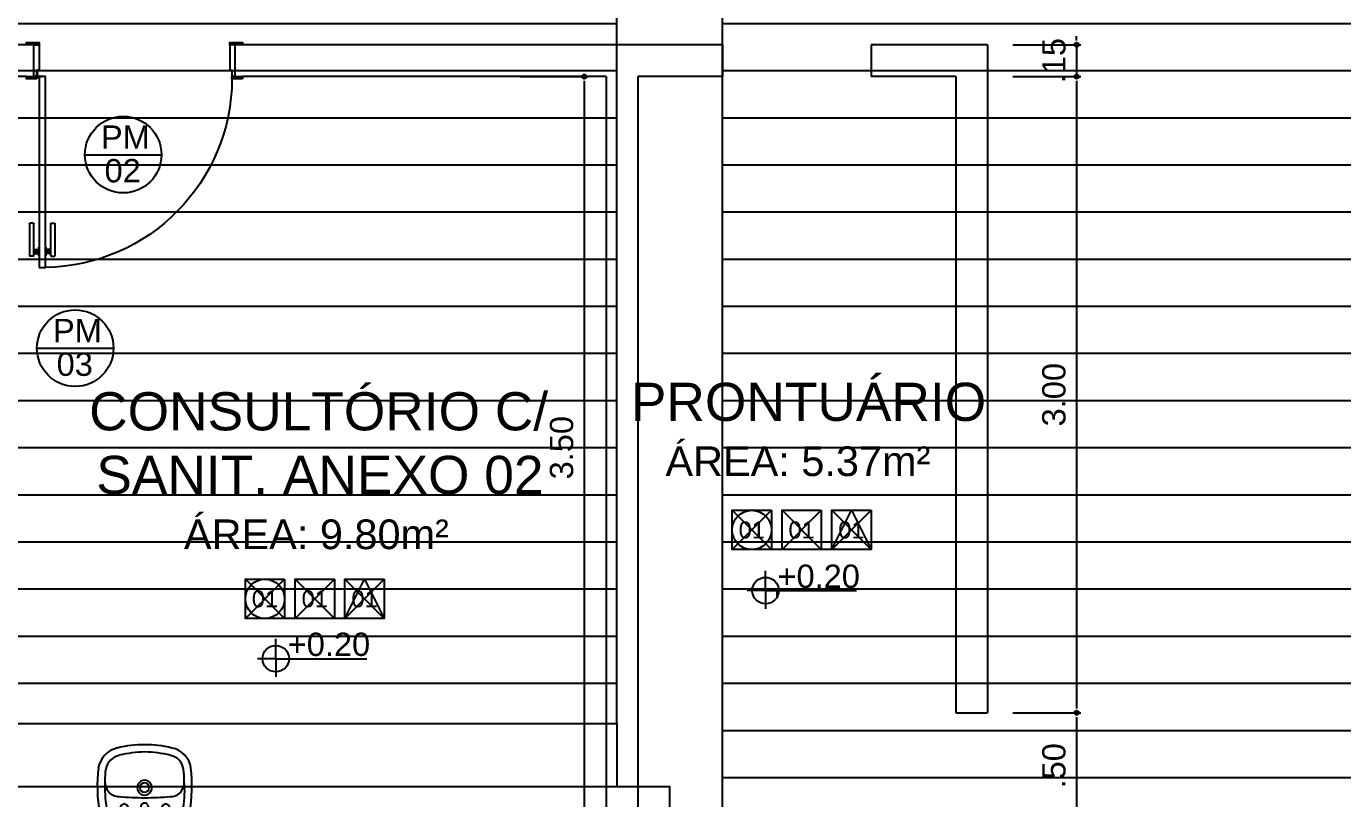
# Model space of a CAD drawing. Header units: millimetres. Extents: x 2125 to 3408, y 1171 to 1686.
# Drawn here: x 3379.89 to 3386.1, y 1525.68 to 1529.32 of the extents above; entities that cross this region are included whole.
import ezdxf
from ezdxf.enums import TextEntityAlignment as Align

# ---------------------------------------------------------------- set-up
doc = ezdxf.new("R2010")
doc.units = ezdxf.units.MM
for name, color, linetype in [('at_Entity', 7, 'Continuous'), ('CALHA', 2, 'Continuous'), ('cobertura', 1, 'Continuous'), ('cotas', 7, 'Continuous'), ('ESQUADRIAS', 7, 'Continuous'), ('Layout_Equipamentos', 7, 'Continuous'), ('PAREDE', 4, 'Continuous'), ('PAREDES', 4, 'Continuous'), ('RUFO', 3, 'Continuous'), ('TEXTO01', 7, 'Continuous'), ('TEXTO02', 3, 'Continuous'), ('TEXTO03', 2, 'Continuous'), ('TEXTO_ESP_FORRO', 62, 'Continuous'), ('TEXTO_ESP_PAREDES', 10, 'Continuous'), ('TEXTO_ESP_PISO', 150, 'Continuous')]:
    doc.layers.add(name, color=color, linetype=linetype)
doc.styles.add('ARIAL', font='sanss___.ttf')
doc.styles.add('ROMANS', font='arial.ttf')
doc.styles.add('TEXTO1', font='swissko.ttf', dxfattribs={"width": 0.6, "height": 0.1})
doc.dimstyles.new('ESCALA75', dxfattribs={"dimtxt": 0.11, "dimasz": 0.02, "dimexe": 0.02, "dimexo": 0.04, "dimgap": 0.05, "dimtad": 1, "dimzin": 4, "dimdsep": 46, "dimtxsty": 'ROMANS', "dimblk1": 'PPC', "dimblk2": 'PPC', "dimsah": 1, "dimcen": 0.02, "dimclrd": 7, "dimclre": 7, "dimclrt": 3, "dimazin": 1, "dimtfac": 1, "dimtix": 1, "dimtmove": 0, "dimatfit": 3, "dimldrblk": 'PPC', "dimfxl": 0, "dimtolj": 1, "dimtzin": 12, "dimarcsym": 0})
pattern_1 = [(0, (1004.02428, 690.56013), (7e-17, 0.22225), [])]

# ---------------------------------------------------------------- blocks, each defined once
blk = doc.blocks.new('P90_02')
at = {"layer": 'ESQUADRIAS', "color": 2}
for p, q in [((0.025, 0.075), (0.025, 0.975)), ((0.025, 0.975), (0.055, 0.975)), ((0.055, 0.975), (0.055, 0.075)), ((0.055, 0.075), (0.025, 0.075))]:
    blk.add_line(p, q, dxfattribs=at)
at = {"layer": 'ESQUADRIAS', "color": 3, "linetype": 'Continuous'}
for p, q in [((-0.02, 0.7698), (-0.02, 0.9215)), ((0, 0.9215), (0, 0.7698)), ((0.023, 0.88), (0.023, 0.92)), ((0.057, 0.88), (0.057, 0.92)), ((0.08, 0.9215), (0.08, 0.7698)), ((0.1, 0.7698), (0.1, 0.9215)), ((-0.0035, 0.7668), (-0.0175, 0.7668)), ((0.0835, 0.7668), (0.0975, 0.7668))]:
    blk.add_line(p, q, dxfattribs=at)
at = {"layer": 'ESQUADRIAS', "color": 3}
for p, q in [((0, 0.9215), (-0.02, 0.9215)), ((0, 0.91), (0.023, 0.91)), ((0, 0.9), (0.023, 0.9)), ((0, 0.89), (0.023, 0.89)), ((0.023, 0.92), (0.025, 0.92)), ((0.023, 0.88), (0.025, 0.88)), ((0.057, 0.92), (0.055, 0.92)), ((0.057, 0.88), (0.055, 0.88)), ((0.08, 0.91), (0.057, 0.91)), ((0.08, 0.9), (0.057, 0.9)), ((0.08, 0.89), (0.057, 0.89)), ((0.08, 0.9215), (0.1, 0.9215))]:
    blk.add_line(p, q, dxfattribs=at)
at = {"layer": 'ESQUADRIAS'}
for p, q in [((0.0315, 0.0735), (0.0285, 0.0735)), ((0.0165, 0.0585), (0.0165, 0.0615))]:
    blk.add_line(p, q, dxfattribs=at)
at = {"layer": 'ESQUADRIAS', "color": 3}
for points in [[(0.015, 0.085), (-0.035, 0.085), (-0.035, 0.075), (0.015, 0.075)], [(0.985, 0.085), (0.935, 0.085), (0.935, 0.075), (0.985, 0.075)], [(0.025, -0.075), (0, -0.075), (-0.035, -0.075), (-0.035, -0.085), (0.025, -0.085)], [(0.985, -0.075), (0.925, -0.075), (0.925, -0.085), (0.985, -0.085)]]:
    blk.add_lwpolyline(points, close=True, dxfattribs=at)
at = {"layer": 'ESQUADRIAS', "color": 2}
for points in [[(0.025, 0.045), (0.015, 0.045), (0.015, 0.075), (0, 0.075), (0, -0.075), (0.025, -0.075)], [(0.925, 0.045), (0.935, 0.045), (0.935, 0.075), (0.95, 0.075), (0.95, -0.075), (0.925, -0.075)]]:
    blk.add_lwpolyline(points, close=True, dxfattribs=at)
at = {"layer": 'ESQUADRIAS', "color": 1}
for points in [[(0.016, 0.0705, -0.236068), (0.015, 0.0725), (0.015, 0.07), (0.015, 0.05), (0.016, 0.05)], [(0.0195, 0.074, 0.236068), (0.0175, 0.075), (0.02, 0.075), (0.04, 0.075), (0.04, 0.074)]]:
    blk.add_lwpolyline(points, format="xyb", close=True, dxfattribs=at)
at = {"layer": 'ESQUADRIAS'}
for points in [[(0.0173, 0.0625), (0.0165, 0.0615), (0.016, 0.0615)], [(0.0173, 0.0596), (0.0175, 0.0596), (0.0175, 0.0575), (0.0173, 0.0575), (0.0173, 0.0625), (0.0175, 0.0625), (0.0175, 0.0604), (0.0173, 0.0604)], [(0.0275, 0.0727), (0.0285, 0.0735), (0.0285, 0.074)], [(0.0304, 0.0727), (0.0304, 0.0725), (0.0325, 0.0725), (0.0325, 0.0727), (0.0275, 0.0727), (0.0275, 0.0725), (0.0296, 0.0725), (0.0296, 0.0727)], [(0.0325, 0.0727), (0.0315, 0.0735), (0.0315, 0.074)], [(0.0173, 0.0575), (0.0165, 0.0585), (0.016, 0.0585)]]:
    blk.add_lwpolyline(points, dxfattribs=at)
at = {"layer": 'ESQUADRIAS', "color": 1}
blk.add_circle((0.0175, 0.0725), 0.0025, dxfattribs=at)
at = {"layer": 'ESQUADRIAS'}
blk.add_arc((0.0429, 0.083), 0.8921, 0.12949, 89.22311, dxfattribs=at)
at = {"layer": 'ESQUADRIAS', "color": 3, "linetype": 'Continuous'}
for centre, start, end in [((-0.017, 0.7698), 180, 260.53768), ((-0.003, 0.7698), 260.53768, 360), ((0.083, 0.7698), 180, 279.46232), ((0.097, 0.7698), 279.46232, 0)]:
    blk.add_arc(centre, 0.003, start, end, dxfattribs=at)
blk = doc.blocks.new('PPC')
at = {"color": 2}
blk.add_circle((0, 0), 0.5, dxfattribs=at)
blk = doc.blocks.new('*D1232')
at = {"layer": 'DEFPOINTS', "color": 0, "transparency": 16777216}
for p in [(3377.905, 1529.081), (3377.905, 1525.581), (3382.5181, 1525.581)]:
    blk.add_point(p, dxfattribs=at)
at = {"layer": 'Layout_Equipamentos', "color": 7, "lineweight": -2, "transparency": 16777216}
for p, q in [((3382.2181, 1529.081), (3382.5381, 1529.081)), ((3382.5181, 1529.061), (3382.5181, 1525.601)), ((3382.2181, 1525.581), (3382.5381, 1525.581))]:
    blk.add_line(p, q, dxfattribs=at)
at = {"layer": 'Layout_Equipamentos', "color": 7, "lineweight": -2, "transparency": 16777216, "xscale": 0.02, "yscale": 0.02, "zscale": 0.02}
for p, rotation in [((3382.5181, 1529.081), 90), ((3382.5181, 1525.581), 270)]:
    blk.add_blockref('PPC', p, dxfattribs=dict(at, rotation=rotation))
at = {"layer": 'Layout_Equipamentos', "color": 3, "transparency": 16777216, "insert": (3382.4119, 1527.331), "char_height": 0.11, "attachment_point": 5, "rotation": 90, "style": 'ROMANS'}
blk.add_mtext('\\A1;3.50', dxfattribs=at)
blk = doc.blocks.new('new block12')
at = {"layer": 'at_Entity', "color": 0}
for p, q in [((-0.1143, 0.055), (-0.1079, 0.0656)), ((-0.1079, 0.0656), (-0.0973, 0.0719)), ((-0.0973, 0.0719), (-0.0846, 0.0656)), ((-0.0846, 0.0656), (-0.0804, 0.055)), ((0.0825, 0.055), (0.0868, 0.0656)), ((0.0868, 0.0656), (0.0995, 0.0719)), ((0.0995, 0.0719), (0.11, 0.0656)), ((0.11, 0.0656), (0.1164, 0.055)), ((-0.1904, 0), (0, 0)), ((-0.1079, 0.0423), (-0.1143, 0.055)), ((-0.0973, 0.036), (-0.1079, 0.0423)), ((-0.0846, 0.0423), (-0.0973, 0.036)), ((-0.0804, 0.055), (-0.0846, 0.0423)), ((-0.0635, 0), (0.1248, 0)), ((0, 0), (0.1926, 0)), ((0.0868, 0.0423), (0.0825, 0.055)), ((0.0995, 0.036), (0.0868, 0.0423)), ((0.11, 0.0423), (0.0995, 0.036)), ((0.1164, 0.055), (0.11, 0.0423))]:
    blk.add_line(p, q, dxfattribs=at)
for centre, radius, start, end in [((-0.1037, 0.2192), 0.1175, 102.51398, 169.94425), ((-0.0119, -0.1249), 0.4735, 88.69805, 104.42194), ((0.0138, -0.2613), 0.5766, 91.35244, 103.5038), ((0.0099, -0.1255), 0.4741, 75.63679, 91.34148), ((-0.0133, -0.2572), 0.5725, 76.4579, 88.69664), ((0.1075, 0.2249), 0.1107, 7.71962, 79.59246), ((-0.1021, 0.2163), 0.0847, 102.94607, 167.28087), ((0.1052, 0.222), 0.0784, 8.41938, 78.38368), ((0.5296, 0.1532), 0.7539, 173.41338, 189.69292), ((0.1228, 0.188), 0.311, 171.32208, 181.82646), ((-0.1329, 0.1882), 0.3189, 357.99462, 8.16964), ((-0.5309, 0.1535), 0.7531, 350.27914, 6.57653), ((0.4249, 0.1494), 0.6136, 177.32306, 189.24154), ((-0.1166, 0.1739), 0.0716, 176.60246, 219.59969), ((-0.1209, 0.1714), 0.0667, 220.34381, 269.44866), ((-0.0011, 0.1471), 0.0349, 150.00315, 209.99685), ((-0.0011, 0.1471), 0.0349, 90, 149.99293), ((-0.0011, 0.1471), 0.0349, 209.99676, 269.99928), ((-0.0011, 0.1471), 0.0222, 90, 180), ((-0.0011, 0.1471), 0.0222, 180, 270), ((-0.0011, 0.1471), 0.0349, 29.99676, 89.99928), ((-0.0011, 0.1471), 0.0222, 360, 90), ((-0.0011, 0.1471), 0.0222, 270.00968, 360), ((-0.0011, 0.1471), 0.0349, 270, 329.99293), ((-0.0011, 0.1471), 0.0349, 330.00315, 29.99685), ((0.1226, 0.1679), 0.0631, 266.77318, 320.7547), ((0.1078, 0.1732), 0.0781, 324.65246, 2.83944), ((-0.2623, 0.1317), 0.4504, 349.78202, 5.79718), ((0.0021, 1.5743), 1.4748, 265.18956, 269.93912), ((-0.0011, 0.0561), 0.018, 150.01278, 209.98722), ((-0.0011, 0.0561), 0.018, 90, 150.03984), ((-0.001, 0.0561), 0.018, 30.01908, 90.03665), ((-0.001, 1.4521), 1.3526, 270.02076, 275.09507), ((-0.0011, 0.0561), 0.018, 330.01278, 29.98722), ((-0.1647, 0.0446), 0.0522, 200.54167, 238.93005), ((-0.1427, 0.0567), 0.0385, 188.75581, 265.61268), ((-0.0074, 1.7284), 1.7156, 265.3753, 270.21026), ((-0.0011, 0.0561), 0.018, 210.01908, 270.03665), ((-0.0011, 0.0561), 0.018, 270, 330.03984), ((-0.0011, 1.8918), 1.879, 270, 274.41438), ((0.1414, 0.0585), 0.0402, 273.11398, 350.39284), ((0.1736, 0.034), 0.0386, 297.86727, 348.56925)]:
    blk.add_arc(centre, radius, start, end, dxfattribs=at)
blk = doc.blocks.new('Esp_Pis_Par_For_Esc100')
at = {"layer": 'DEFPOINTS'}
for p, q in [((0, 0.37), (0.37, 0)), ((0.37, 0.37), (0, 0)), ((0.47, 0.37), (0.84, 0)), ((0.84, 0.37), (0.47, 0)), ((0.94, 0.37), (1.31, 0)), ((1.31, 0.37), (0.94, 0)), ((0.47, 0), (0.37, 0)), ((0.94, 0), (0.84, 0))]:
    blk.add_line(p, q, dxfattribs=at)
for points in [[(0.37, 0.37), (0.37, 0), (0, 0), (0, 0.37)], [(1.31, 0.37), (1.31, 0), (0.94, 0), (0.94, 0.37)]]:
    blk.add_lwpolyline(points, close=True, dxfattribs=at)
at = {"layer": 'TEXTO_ESP_FORRO'}
blk.add_lwpolyline([(0.94, 0), (1.125, 0.37), (1.31, 0)], close=True, dxfattribs=at)
at = {"layer": 'TEXTO_ESP_PAREDES'}
blk.add_lwpolyline([(0.84, 0.37), (0.84, 0), (0.47, 0), (0.47, 0.37)], close=True, dxfattribs=at)
at = {"layer": 'TEXTO_ESP_PISO'}
blk.add_circle((0.185, 0.185), 0.185, dxfattribs=at)
at = {"layer": 'TEXTO_ESP_FORRO', "color": 3, "linetype": 'ByBlock', "style": 'ARIAL', "text_generation_flag": 6}
blk.add_attdef('FOR', text='', height=0.16, rotation=180, dxfattribs=at).set_placement((1.125, 0.185), align=Align.MIDDLE_CENTER)
at = {"layer": 'TEXTO_ESP_PAREDES', "color": 3, "linetype": 'ByBlock', "ltscale": 0.0001, "style": 'ARIAL', "text_generation_flag": 6}
blk.add_attdef('PAR', text='', height=0.16, rotation=180, dxfattribs=at).set_placement((0.655, 0.185), align=Align.MIDDLE_CENTER)
at = {"layer": 'TEXTO_ESP_PISO', "color": 3, "linetype": 'ByBlock', "style": 'ARIAL', "text_generation_flag": 6}
blk.add_attdef('PIS', text='', height=0.16, rotation=180, dxfattribs=at).set_placement((0.185, 0.185), align=Align.MIDDLE_CENTER)
blk = doc.blocks.new('new block4')
at = {"layer": 'TEXTO01'}
h = blk.add_hatch(dxfattribs=at)
h.set_pattern_fill('ANGLE', color=256)
h.set_pattern_definition([(0, (-2260.456, -913.906), (0, 6.985), [5.08, -1.905]), (90, (-2260.456, -913.906), (-6.985, 4e-16), [5.08, -1.905])])
h.paths.add_polyline_path([(0, 0), (0, -0.0624, 0.414214), (0.0624, 0)])
h.paths.add_polyline_path([(0, 0), (0, 0.0624, 0.414214), (-0.0624, 0)])
for q in [(0, 0.093), (-0.0862, 0), (0.4292, 0), (0, -0.0852)]:
    blk.add_line((0, 0), q, dxfattribs=at)
blk.add_circle((0, 0), 0.0624, dxfattribs=at)
blk = doc.blocks.new('*D1263')
at = {"color": 7, "lineweight": -2, "transparency": 16777216}
for p, q in [((3384.5407, 1529.231), (3384.8607, 1529.231)), ((3384.8407, 1529.251), (3384.8407, 1529.271)), ((3384.8407, 1529.231), (3384.8407, 1529.081)), ((3384.5407, 1529.081), (3384.8607, 1529.081)), ((3384.8407, 1529.061), (3384.8407, 1529.041))]:
    blk.add_line(p, q, dxfattribs=at)
at = {"layer": 'DEFPOINTS', "color": 0, "transparency": 16777216}
for p in [(3384.4214, 1529.231), (3384.2714, 1529.081), (3384.8407, 1529.081)]:
    blk.add_point(p, dxfattribs=at)
at = {"color": 7, "lineweight": -2, "transparency": 16777216, "xscale": 0.02, "yscale": 0.02, "zscale": 0.02}
for p, rotation in [((3384.8407, 1529.231), 270), ((3384.8407, 1529.081), 90)]:
    blk.add_blockref('PPC', p, dxfattribs=dict(at, rotation=rotation))
at = {"color": 3, "transparency": 16777216, "insert": (3384.7345, 1529.156), "char_height": 0.11, "attachment_point": 5, "rotation": 90, "style": 'ROMANS'}
blk.add_mtext('\\A1;.15', dxfattribs=at)
blk = doc.blocks.new('*D1264')
at = {"color": 7, "lineweight": -2, "transparency": 16777216}
for p, q in [((3384.5407, 1529.081), (3384.8607, 1529.081)), ((3384.8407, 1529.061), (3384.8407, 1526.101)), ((3384.5407, 1526.081), (3384.8607, 1526.081))]:
    blk.add_line(p, q, dxfattribs=at)
at = {"layer": 'DEFPOINTS', "color": 0, "transparency": 16777216}
for p in [(3384.2714, 1529.081), (3384.4214, 1526.081), (3384.8407, 1526.081)]:
    blk.add_point(p, dxfattribs=at)
at = {"color": 7, "lineweight": -2, "transparency": 16777216, "xscale": 0.02, "yscale": 0.02, "zscale": 0.02}
for p, rotation in [((3384.8407, 1529.081), 90), ((3384.8407, 1526.081), 270)]:
    blk.add_blockref('PPC', p, dxfattribs=dict(at, rotation=rotation))
at = {"color": 3, "transparency": 16777216, "insert": (3384.7345, 1527.581), "char_height": 0.11, "attachment_point": 5, "rotation": 90, "style": 'ROMANS'}
blk.add_mtext('\\A1;3.00', dxfattribs=at)
blk = doc.blocks.new('*D1265')
at = {"color": 7, "lineweight": -2, "transparency": 16777216}
for p, q in [((3384.5407, 1526.081), (3384.8607, 1526.081)), ((3384.8407, 1526.061), (3384.8407, 1525.601)), ((3384.5407, 1525.581), (3384.8607, 1525.581))]:
    blk.add_line(p, q, dxfattribs=at)
at = {"layer": 'DEFPOINTS', "color": 0, "transparency": 16777216}
for p in [(3384.4214, 1526.081), (3382.6214, 1525.581), (3384.8407, 1525.581)]:
    blk.add_point(p, dxfattribs=at)
at = {"color": 7, "lineweight": -2, "transparency": 16777216, "xscale": 0.02, "yscale": 0.02, "zscale": 0.02}
for p, rotation in [((3384.8407, 1526.081), 90), ((3384.8407, 1525.581), 270)]:
    blk.add_blockref('PPC', p, dxfattribs=dict(at, rotation=rotation))
at = {"color": 3, "transparency": 16777216, "insert": (3384.7345, 1525.831), "char_height": 0.11, "attachment_point": 5, "rotation": 90, "style": 'ROMANS'}
blk.add_mtext('\\A1;.50', dxfattribs=at)

msp = doc.modelspace()

# ---------------------------------------------------------------- hatches: boundary and pattern name
at = {"layer": 'cobertura'}
h = msp.add_hatch(dxfattribs=at)
h.set_pattern_fill('ANSI31', color=256, scale=0.07, angle=315)
h.set_pattern_definition(pattern_1)
h.paths.add_polyline_path([(3372.5464, 1526.031), (3382.6714, 1526.031), (3382.6714, 1534.731), (3372.5464, 1534.731)])
h.paths.add_polyline_path([(3376.9328, 1530.9554), (3377.569, 1530.3305), (3376.9328, 1529.7055)], flags=16)
h.paths.add_polyline_path([(3376.9772, 1530.1942), (3377.4215, 1530.1942), (3377.4215, 1530.478), (3376.9772, 1530.478)], flags=8)
h = msp.add_hatch(dxfattribs=at)
h.set_pattern_fill('ANSI31', color=256, scale=0.07, angle=315)
h.set_pattern_definition(pattern_1)
h.paths.add_polyline_path([(3391.8464, 1534.731), (3383.1714, 1534.731), (3383.1714, 1520.231), (3391.4714, 1520.231), (3391.4714, 1527.881), (3391.8464, 1527.881)])
h.paths.add_polyline_path([(3387.5195, 1528.133), (3387.5195, 1526.8831), (3386.8834, 1527.5081)], flags=16)
h.paths.add_polyline_path([(3386.8964, 1527.3675), (3387.6076, 1527.3675), (3387.6076, 1527.6512), (3386.8964, 1527.6512)], flags=24)

# ---------------------------------------------------------------- linework, layer by layer
at = {"layer": 'CALHA'}
for p, q in [((3382.6714, 1526.031), (3382.6714, 1534.731)), ((3383.1714, 1520.231), (3383.1714, 1534.731))]:
    msp.add_line(p, q, dxfattribs=at)
at = {"layer": 'PAREDE', "linetype": 'Continuous'}
for p, q in [((3379.8864, 1529.231), (3376.4714, 1529.231)), ((3379.9464, 1529.231), (3379.9214, 1529.231)), ((3380.8714, 1529.231), (3380.8464, 1529.231)), ((3383.1714, 1529.231), (3380.9064, 1529.231)), ((3383.1714, 1529.231), (3383.1714, 1529.081)), ((3383.8714, 1529.231), (3383.8714, 1529.081)), ((3384.4214, 1529.231), (3383.8714, 1529.231)), ((3384.4214, 1529.231), (3384.4214, 1526.081)), ((3379.8864, 1529.081), (3379.8214, 1529.081)), ((3379.9764, 1529.081), (3379.9214, 1529.081)), ((3380.8714, 1529.081), (3380.8564, 1529.081)), ((3382.6214, 1529.081), (3380.9064, 1529.081)), ((3382.6214, 1529.081), (3382.6214, 1525.581)), ((3382.7714, 1529.081), (3382.7714, 1523.481)), ((3383.1714, 1529.081), (3382.7714, 1529.081)), ((3384.2714, 1529.081), (3383.8714, 1529.081)), ((3384.2714, 1529.081), (3384.2714, 1526.081)), ((3384.2714, 1526.081), (3384.4214, 1526.081))]:
    msp.add_line(p, q, dxfattribs=at)
at = {"layer": 'PAREDES'}
msp.add_lwpolyline([(3372.4714, 1519.931), (3359.0714, 1519.931), (3359.0714, 1523.431), (3360.6214, 1523.431), (3360.6214, 1525.731), (3359.0714, 1525.731), (3359.0714, 1529.231), (3363.1714, 1529.231), (3363.4714, 1529.231), (3363.4714, 1535.031), (3403.5714, 1535.031), (3403.5714, 1526.131), (3401.0214, 1526.131), (3401.0214, 1527.581), (3391.7714, 1527.581), (3391.7714, 1519.931), (3382.9214, 1519.931), (3382.9214, 1525.731), (3372.4714, 1525.731)], close=True, dxfattribs=at)
at = {"layer": 'RUFO'}
for p, q in [((3372.1714, 1526.031), (3382.6714, 1526.031)), ((3382.6714, 1526.031), (3382.6714, 1525.731))]:
    msp.add_line(p, q, dxfattribs=at)
at = {"layer": 'TEXTO01'}
for p, q in [((3380.1629, 1528.7127), (3380.5236, 1528.7127)), ((3379.9366, 1527.8002), (3380.2974, 1527.8002))]:
    msp.add_line(p, q, dxfattribs=at)
for centre in [(3380.3433, 1528.7127), (3380.117, 1527.8002)]:
    msp.add_circle(centre, 0.1804, dxfattribs=at)

# ---------------------------------------------------------------- block references
at = {"layer": 'ESQUADRIAS', "xscale": -1, "rotation": 180}
msp.add_blockref('P90_02', (3379.9214, 1529.156), dxfattribs=at)
at = {"layer": 'Layout_Equipamentos'}
msp.add_blockref('new block12', (3380.4454, 1525.581), dxfattribs=at)
at = {"layer": 'TEXTO01'}
for p in [(3383.3737, 1526.657), (3381.0632, 1526.3361)]:
    msp.add_blockref('new block4', p, dxfattribs=at)
at = {"layer": 'TEXTO02', "xscale": 0.5, "yscale": 0.5, "zscale": 0.5}
for p in [(3383.2164, 1526.8507), (3380.9196, 1526.5258)]:
    msp.add_blockref('Esp_Pis_Par_For_Esc100', p, dxfattribs=at).add_auto_attribs({'PIS': '01', 'PAR': '01', 'FOR': '01'})

# ---------------------------------------------------------------- texts
at = {"layer": 'cotas', "ltscale": 0.0001, "char_height": 0.11, "width": 0.503613, "attachment_point": 1, "style": 'TEXTO1'}
for insert in [(3383.3617, 1526.7798), (3381.0513, 1526.4589)]:
    msp.add_mtext('\\pi0.06832;{\\fSansSerif|b0|i0|c2|p2;\\W1;+0.20}', dxfattribs=dict(at, insert=insert))
at = {"layer": 'TEXTO01', "ltscale": 0.0001, "char_height": 0.11, "width": 0.330365, "attachment_point": 1, "style": 'TEXTO1'}
for s, insert in [('{\\fSansSerif|b0|i0|c2|p2;\\W1;PM}', (3380.2385, 1528.8506)), ('{\\fSansSerif|b0|i0|c2|p2;\\W1;02}', (3380.2556, 1528.6922)), ('{\\fSansSerif|b0|i0|c2|p2;\\W1;PM}', (3380.0122, 1527.9382)), ('{\\fSansSerif|b0|i0|c2|p2;\\W1;03}', (3380.0293, 1527.7797))]:
    msp.add_mtext(s, dxfattribs=dict(at, insert=insert))
at = {"layer": 'TEXTO03', "ltscale": 0.0001, "char_height": 0.12, "width": 3.592802, "attachment_point": 1, "style": 'TEXTO1'}
for s, insert in [('{\\fSansSerif|b0|i0|c2|p2;\\H1.5x;\\W1;\\C2;PRONTUÁRIO\\P\\H0.77777x;\\C3;   ÁREA: 5.37m²}', (3382.7384, 1527.6373)), ('\\pi0.73825;{\\fSansSerif|b0|i0|c2|p2;\\H1.5x;\\W1;\\C2;CONSULTÓRIO C/\\P\\pi0.77183;SANIT. ANEXO 02\\P\\pi1.1854;\\H0.77777x;\\C3;ÁREA: 9.80m²}', (3379.4446, 1527.5927))]:
    msp.add_mtext(s, dxfattribs=dict(at, insert=insert))

# ---------------------------------------------------------------- dimensions: what is measured, and where the dimension line sits
dim = msp.add_linear_dim(base=(3384.8407, 1529.081), p1=(3384.4214, 1529.231), p2=(3384.2714, 1529.081), angle=90, dimstyle='ESCALA75')
dim.commit()
dim.dimension.update_dxf_attribs({"geometry": '*D1263', "text_midpoint": (3384.7345, 1529.156)})
for base, p1, p2, picture, middle in [((3384.8407, 1526.081), (3384.2714, 1529.081), (3384.4214, 1526.081), '*D1264', (3384.7345, 1527.581)), ((3384.8407, 1525.581), (3384.4214, 1526.081), (3382.6214, 1525.581), '*D1265', (3384.7345, 1525.831))]:
    dim = msp.add_linear_dim(base=base, p1=p1, p2=p2, angle=90, dimstyle='ESCALA75', override={"dimtmove": 1})
    dim.commit()
    dim.dimension.update_dxf_attribs({"geometry": picture, "text_midpoint": middle})
at = {"layer": 'Layout_Equipamentos'}
dim = msp.add_linear_dim(base=(3382.5181, 1525.581), p1=(3377.905, 1529.081), p2=(3377.905, 1525.581), angle=90, dimstyle='ESCALA75', dxfattribs=at)
dim.commit()
dim.dimension.update_dxf_attribs({"geometry": '*D1232', "text_midpoint": (3382.4119, 1527.331)})

doc.saveas('drawing.dxf')
